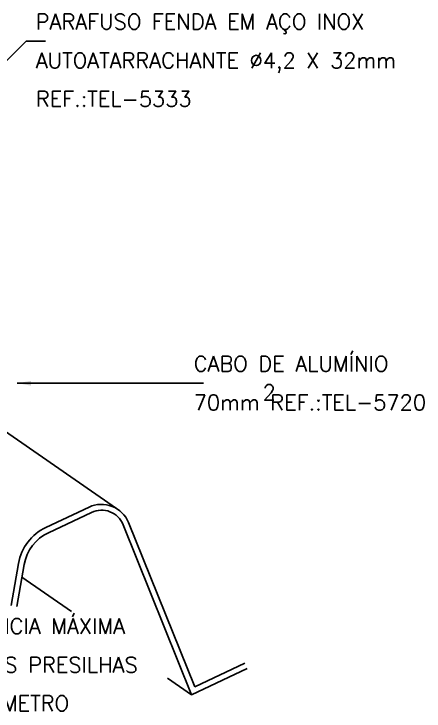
# Model space of a CAD drawing. Header units: millimetres. Extents: x -6289.4 to -6269.9, y -4757.4 to -4742.5.
# Drawn here: x -6275.2 to -6269.87, y -4751.6 to -4742.54 of the extents above; entities that cross this region are included whole.
import ezdxf
from ezdxf.enums import TextEntityAlignment as Align

# ---------------------------------------------------------------- set-up
doc = ezdxf.new("R2010")
doc.units = ezdxf.units.MM
doc.header["$LTSCALE"] = 10
doc.layers.add('Termotécnica', color=7, linetype='Continuous')
doc.styles.add('r80', font='romans.shx')

msp = doc.modelspace()

# ---------------------------------------------------------------- linework, layer by layer
at = {"layer": 'Termotécnica', "color": 2}
for p, q in [((-6276.5723, -4744.4285), (-6275.0368, -4742.893)), ((-6275.0368, -4742.893), (-6274.7868, -4742.893)), ((-6275.1566, -4747.337), (-6272.9852, -4747.337)), ((-6272.9852, -4747.337), (-6272.7352, -4747.337))]:
    msp.add_line(p, q, dxfattribs=at)
at = {"layer": 'Termotécnica', "color": 3}
for p, q in [((-6273.8659, -4748.9641), (-6275.8127, -4747.6145)), ((-6274.7804, -4749.2109), (-6274.2209, -4748.9468)), ((-6274.7482, -4749.2792), (-6274.1887, -4749.015)), ((-6273.7791, -4749.1755), (-6272.8891, -4751.3857)), ((-6273.7091, -4749.1473), (-6272.849, -4751.2833)), ((-6275.1377, -4749.6784), (-6275.2344, -4750.2248)), ((-6275.0633, -4749.6916), (-6275.1599, -4750.2369)), ((-6274.4496, -4750.3039), (-6275.0928, -4749.858)), ((-6272.849, -4751.2833), (-6272.1973, -4750.9756)), ((-6272.8891, -4751.3857), (-6272.1651, -4751.0439)), ((-6272.8891, -4751.3857), (-6273.201, -4751.1695))]:
    msp.add_line(p, q, dxfattribs=at)
for centre, radius, start, end in [((-6274.0596, -4749.2885), 0.3779, 21.94055, 115.26594), ((-6274.0596, -4749.2885), 0.3024, 21.9338, 115.27235), ((-6274.5069, -4749.7901), 0.6405, 115.27716, 169.95624), ((-6274.507, -4749.7901), 0.565, 115.27235, 169.95807)]:
    msp.add_arc(centre, radius, start, end, dxfattribs=at)
at = {"layer": 'Termotécnica', "color": 2}
msp.add_solid([(-6274.9767, -4747.3682), (-6274.9763, -4747.3081), (-6275.1566, -4747.337)], dxfattribs=at)

# ---------------------------------------------------------------- texts
at = {"layer": 'Termotécnica', "color": 2, "style": 'r80'}
for s, p in [('PARAFUSO FENDA EM AÇO INOX', (-6274.9132, -4742.6405)), ('AUTOATARRACHANTE %%C4,2 X 32mm', (-6274.9128, -4743.1448)), ('REF.:TEL-5333', (-6274.9119, -4743.6444)), ('CABO DE ALUMÍNIO', (-6272.8615, -4747.0845)), ('70mm REF.:TEL-5720', (-6272.8611, -4747.5887)), ('A DISTÂNCIA MÁXIMA ', (-6276.4436, -4750.4921)), ('ENTRE AS PRESILHAS', (-6276.4431, -4750.9964)), ('É DE 1 METRO', (-6276.4423, -4751.496))]:
    msp.add_text(s, height=0.2, dxfattribs=at).set_placement(p, align=Align.MIDDLE_LEFT)
msp.add_text('2', height=0.2, dxfattribs=at).set_placement((-6271.9678, -4747.5556))

doc.saveas('drawing.dxf')
